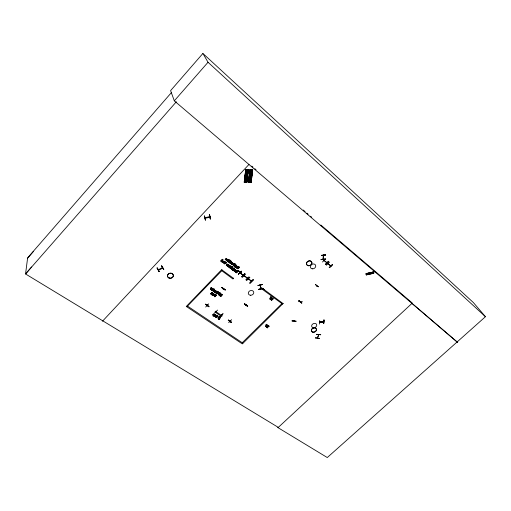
<?xml version="1.0" encoding="UTF-8"?>
<svg xmlns="http://www.w3.org/2000/svg" width="511" height="511" viewBox="0 0 511 511"><rect width="100%" height="100%" fill="white"/><g stroke="black" fill="none" stroke-linecap="round" stroke-linejoin="round"><path stroke-width="0.77" d="M260.578 288.638L260.782 288.632M265.956 326.388C267.56 323.437 267.662 327.257 265.905 326.254C267.093 323.667 268.077 326.452 265.944 326.331M271.673 297.849L270.785 298.935L270.178 298.935M270.198 298.986L271.526 297.772M267.809 327.308C267.783 325.303 270.051 326.408 267.885 326.51M219.034 318.398L219.513 317.433L220.356 317.587M235.597 271.795L237.251 270.53M319.675 320.486L319.599 324.095M323.821 319.943L323.693 323.546L324.038 319.995M323.719 323.527L324.063 320.001M233.003 264.168L232.479 264.902L231.822 264.315M219.302 318.557C218.868 316.45 220.963 318.698 220.42 317.561M237.021 268.186C236.797 266.646 238.726 268.192 238.944 267.234M301.816 302.997L298.865 300.634L301.688 303.157M321.023 259.333L321.074 259.671L325.347 258.943M321.33 255.506L325.686 254.874L321.342 255.283M323.303 255.098L323.041 258.962C323.112 259.064 323.738 258.93 323.035 258.687M323.597 255.302L323.399 255.743L323.399 255.391M323.354 259.154L323.457 255.085M162.543 267.783L158.218 269.693L158.602 269.527M158.774 269.629L158.672 269.342M267.528 326.491L267.579 327.532L266.57 327.027L267.604 327.851L267.79 326.58M248.646 279.153L248.129 278.795L251.316 281.146M260.048 284.966L260.208 285.611L260.291 285.157M260.891 288.811L260.329 285.227M300.347 301.956L300.334 301.337M237.321 268.205C237.264 266.94 239.059 268.69 239.25 267.362A0.779 0.664 -20 0 0 239.161 266.991L238.075 266.774L238.65 267.004M265.688 326.376L266.589 325.213L267.528 325.098M269.917 298.967L270.843 297.753L271.801 297.645M244.437 304.019C254.325 310.643 238.126 298.909 247.586 306.287L244.392 303.885L247.586 306.287M244.22 182.152L245.721 169.582L248.237 169.62L246.941 182.261L248.25 169.658M246.04 169.588L244.526 182.165M246.283 169.531L244.641 182.165L246.283 169.531L245.005 182.178M246.328 169.563L244.628 182.165M247.765 169.601L246.136 182.242L247.611 169.665L248.142 169.697M246.577 182.255L248.237 169.62L246.577 182.255L246.941 182.261M248.276 169.658L246.756 182.216L244.175 182.152M251.15 182.382L248.391 182.267L249.911 169.709L252.709 169.844L251.118 182.389L252.696 169.85M248.435 182.267L250.058 169.658L248.723 182.286L250.537 169.665L248.991 182.248M248.391 182.267L249.949 169.722M252.051 169.78L250.345 182.357L252.012 169.741L252.389 169.831L250.965 182.338L252.23 169.824M250.32 182.35L252.012 169.741M318.698 334.66L317.446 338.071L317.695 337.771M318.589 334.424L318.557 335.044L318.685 334.692M220.171 294.259C217.43 296.182 221.608 294.227 220.215 293.078C220.477 293.627 219.455 294.253 219.787 292.963M228.347 320.129L231.387 322.505L231.509 322.205M324.044 260.54L324.287 260.655M218.108 292.056L217.086 293.263L216.096 293.135L215.942 292.349L216.057 292.752M232.166 266.691L231.988 267.253M326.861 262.584L324.153 260.578M214.46 294.949L214.441 294.675A0.722 0.6 -16.1 0 0 214.294 294.304M237.494 266.729L236.746 267.79L235.66 267.291M292.132 320.997L296.22 321.227L292.183 320.831M219.794 295.46L220.778 294.125A0.92 0.773 -17 0 1 221.391 294.074L221.966 294.502M294.023 320.71L294.285 321.029L294.272 320.621M300.142 301.918L300.232 301.618M219.315 318.264L219.666 317.657L220.554 317.759M315.504 338.09L315.511 337.765L319.349 338.499M216.108 291.411C216.734 292.1 214.422 289.973 216.019 291.864M323.77 321.553L319.63 322.032L323.782 321.406M215.259 315.919L214.831 315.383L214.505 315.715L214.824 316.149L215.24 315.868M272.797 298.341C269.252 302.71 273.244 296.814 272.925 298.782C273.334 298.973 269.961 301.005 272.689 298.992M213.221 315L213.847 314.329L214.333 314.533M236.727 271.111L237.066 270.658L237.692 271.137L237.213 271.628L236.682 270.983M212.972 295.243C213.7 292.701 214.818 296.271 213.01 295.262M214.16 294.687L213.081 295.326M321.323 255.449L325.673 255.091M237.027 268.064C237.168 266.78 239.614 268.543 238.758 266.966M158.25 269.412C158.065 270.983 163.162 268.134 162.389 267.56M214.907 295.352C215.744 293.659 216.102 296.827 214.882 295.396M219.36 293.397C220.177 293.007 218.095 293.02 219.187 293.57L218.146 294.623L219.142 293.435L218.785 293.186M220.279 293.512L220.126 293.94M231.528 266.384C232.786 267.406 230.365 266.48 231.553 267.304L230.71 268.562C233.393 268.205 231.157 265.266 231.892 266.723M292.139 321.017L292.145 320.684M294.24 320.665L294.144 321.017M300.462 301.579L300.168 301.956M207.313 305.329L207.677 304.978M294.298 320.997L294.157 320.429M302.41 301.714L298.328 301.273M223.205 289.092C224.859 287.399 222.509 289.794 223.582 288.939L223.505 288.568M239.876 271.903L239.595 272.088M229.912 321.202L230.244 320.87M230.18 321.087L230.25 320.742M246.142 304.901C246.685 304.173 246.551 305.342 246.098 304.607M327.877 263.465L330.802 266.167L330.464 265.586M234.76 269.674L233.981 270.479A0.709 0.607 -19.3 0 1 233.501 270.498L233.214 270.357M262.054 288.6L262.226 288.996L262.475 288.434M316.833 334.443L320.767 334.692L316.788 334.303M317.472 337.848L318.832 334.718M237.468 266.883L236.702 267.662L235.756 267.406M267.662 325.43L265.976 326.644M300.609 301.343L300.468 301.918L300.193 301.324M214.422 294.815L213.713 295.716L212.832 295.537A0.715 0.6 -16 0 1 212.685 295.166L213.624 294.208M228.315 266.397L229.254 265.554A0.728 0.62 -18.8 0 1 229.72 265.611L229.861 265.694M316.507 285.898L316.788 285.758M207.147 305.591L207.083 305.361M219.819 295.275L220.822 294.259A0.92 0.773 -17 0 1 221.429 294.202L221.806 294.374M215.827 311.569L215.776 311.288M232.997 264.308L232.039 264.679M221.455 315.364L221.384 315.127M221.576 315.268L221.557 315.012M235.635 271.079L235.181 271.52L234.549 271.322M212.966 314.859L213.815 314.067L214.499 314.335M229.905 321.176L230.308 321.023M267.623 326.427L268.179 325.865L268.863 326.056M204.509 215.981L205.416 220.286L204.521 215.872M212.991 295.058L213.662 294.445L214.192 294.732M228.609 266.435C229.931 264.002 229.835 268.275 228.538 266.41M321.885 322.192L321.866 321.853L321.54 322.237M317.612 338.052L317.395 337.554M205.448 217.673L205.563 217.871M294.317 321.01L294.106 320.461M225.332 262.092L223.377 263.171C224.463 260.303 225.479 260.917 223.741 262.878M224.712 263.567L225.728 261.887M226.686 262.597L224.623 264.085L225.377 262.22M226.552 259.307C227.088 258.036 224.878 258.911 226.514 259.186M212.563 289.437C210.986 287.316 213.496 290.261 212.487 288.702M237.142 267.157C236.702 265.081 236.663 268.02 237.149 266.474M214.365 294.962L213.515 295.633L212.793 295.403A0.715 0.6 -16 0 1 212.646 295.032L213.585 294.074M272.963 298.462L272.931 298.833M237.334 268.058L238.822 268.02L239.295 267.489A0.779 0.664 -20 0 0 239.205 267.119L238.337 266.506M239.793 271.686L239.959 272.082L239.697 271.724M231.387 322.486L228.219 320.276M205.614 304.179C216.083 311.863 198.46 299.542 208.942 306.466M208.814 306.741L205.626 304.16M221.742 287.642L225.37 289.871L221.883 287.533M262.539 288.702L262.367 288.351M214.933 295.275L215.981 295.249M235.335 271.066L234.798 271.194M236.746 271.041L237.276 270.836M316.641 285.566L316.577 286.141L316.36 285.783M245.657 305.361L246.078 305.214L245.88 304.882M228.66 266.327L229.675 265.88M231.732 267.132L231.93 266.825M366.266 274.541L366.285 274.944L373.784 273.283L373.771 272.906L366.266 274.516L366.285 274.931M373.701 271.929L373.758 273.2M373.745 272.127L366.163 273.602M373.733 272.184L366.202 273.8L373.745 272.056M27.568 258.304L33.375 251.533M31.567 266.991L25.55 273.966L278.297 427.388L278.003 427.662L412.32 303.068L320.844 225.025M218.619 317.254L219.181 316.603L219.475 316.916L218.817 317.497M218.657 317.388L219.181 316.603M202.905 53.457L170.604 90.626L174.308 100.833L457.153 341.929L485.45 316.699L473.358 302.557L202.905 53.457L208.028 62.272L485.45 316.699M171.466 92.529L27.626 257.863L25.55 273.966L176.359 101.759M219.577 293.55C220.516 292.956 218.625 292.164 219.411 292.905M220.382 294.049L220.503 293.314M174.308 100.833L208.028 62.272M162.587 267.962L162.498 267.56M270.236 297.421L271.06 296.942L270.44 297.664M270.293 297.555L270.817 296.763M265.995 324.894L266.799 324.428L266.193 325.13M266.046 325.022L266.563 324.255M102.5 321.208L248.985 164.433M260.112 285.221L260.706 288.881M222.553 259.416L220.643 261.159L222.323 259.243M223.115 259.831L221.206 261.575L222.892 259.658M222.253 260.725L221.429 261.741M222.068 261.881L221.755 261.977L222.956 260.878L223.671 261.523M222.63 261.472C223.939 262.443 221.448 262.513 222.585 261.351M222.113 262.009C223.786 264.11 222.387 259.792 223.703 261.638M226.392 259.473C224.093 257.071 228.941 259.333 225.817 259.997C224.125 258.668 225.83 260.137 226.354 259.352M228.5 259.799L227.076 261.044C229.113 259.914 227.095 258.828 226.475 260.597L227.286 259.409L228.27 259.633M229.049 260.214L227.631 261.453L228.826 260.048M229.062 259.946L229.235 259.594L229.318 260.137M228.193 261.868L230.097 260.125L228.417 262.034L228.149 261.741M230.397 261.517L229.19 262.482L228.743 261.83M228.781 261.951L229.203 262.194L230.065 261.364L229.784 260.757M228.96 264.998L227.542 266.231C229.528 265.081 227.657 264.13 227.012 265.841L226.788 265.675C228.73 264.775 226.935 263.395 226.252 265.286L227.306 264.002L228.736 264.832M283.1 303.464L242.342 343.903L186.298 306.447L221.723 269.623M229.822 260.878L230.237 261.185L230.55 260.693M230.614 261.466L230.774 260.859M229.567 262.884L231.47 261.147L229.79 263.05L229.522 262.756M230.435 263.191L230.116 263.293L231.311 261.887L231.579 262.181C229.388 263.433 231.841 264.34 232.135 262.501M227.765 266.397L228.545 265.42M232.358 262.66L231.234 263.868L230.48 263.318M231.687 264.455L231.464 264.289C232.096 261.619 234.351 264.928 233.233 263.261M231.949 264.015C233.808 263.721 231.247 265.228 232.294 263.663M230.934 266.455L231.196 266.742L229.739 267.847C230.538 266.493 230.595 265.848 230.793 266.768M230.276 266.455L230.448 266.103M229.739 267.847L230.576 266.819L230.231 266.327M233.597 264.027L233.45 264.353L233.597 264.027C234.3 265.439 235.667 263.938 234.032 263.523L235.322 264.225L233.674 265.924C232.863 265.19 235.437 264.232 233.438 265.746M229.963 268.013L231.151 266.614M234.894 264.251L234.223 263.318M211.452 288.006L211.132 287.527L211.1 287.961M211.132 287.527C211.522 287.827 209.663 290.414 211.273 288.223M230.493 268.396L231.509 267.183L231.144 266.914M231.687 267.01L231.317 266.736M211.624 287.859L211.886 288.147L210.679 289.392L210.417 289.105M230.71 268.562L232.051 267.279M234.383 264.609L234.849 264.13M211.848 288.019L210.679 289.392M233.674 265.924L235.277 264.104M211.005 289.494L211.184 289.137L211.062 289.596M211.222 289.239C213.106 291.283 210.57 287.271 212.8 288.753M211.484 288.951L212.678 288.651M236.58 265.797L235.264 266.78L234.868 266.499M234.824 266.378L235.226 266.653L236.082 265.822L235.801 265.222L236.254 265.65L236.567 265.158L236.254 265.65M212.282 290.082C211.714 290.337 213.311 290.452 213.541 289.501C212.359 289.085 214.997 289.105 213.713 289.328M235.628 265.394L236.037 265.701L234.913 266.467M212.333 290.222L212.678 290.459L213.579 289.635L213.298 289.041M234.147 267.968L233.188 269.125L234.147 267.968L234.415 268.256L232.697 270.019C232.109 269.438 233.866 268.626 231.853 269.303L231.56 269.093L232.895 268.805L231.56 269.093M232.479 269.859L232.984 269.182L231.604 269.214M236.478 265.809L236.567 265.158M236.785 265.324L235.411 266.857L234.575 266.48M232.697 270.019L234.37 268.134M236.063 267.33C237.787 268.888 234.875 264.296 237.526 266.704M235.533 267.074L235.775 266.851L235.641 267.304M236.076 266.646L236.893 266.193L237.538 266.851M214.058 288.971L214.281 289.13C214.103 289.648 213.266 290.887 212.206 290.382M233.169 269.744C232.275 269.885 234.728 270.824 234.402 269.291M234.236 269.278L233.789 269.086L234.549 269.163M213.764 289.66L212.832 290.689L212.103 290.267M214.122 289.724L214.281 289.13M233.846 269.22L234.434 269.093M214.959 290.414L214.326 290.012L213.055 290.957L214.288 289.878L214.984 290.561M210.609 293.825L211.299 294.112L212.269 293.218L211.439 294.195L210.609 293.825L212.046 293.059C210.864 292.643 213.496 292.669 212.212 292.886M210.826 293.768L211.247 293.997L212.084 293.193L211.803 292.599M213.055 290.957L213.317 291.244L214.537 290.299M213.873 291.526C216.115 289.769 213.368 291.385 214.135 291.813L215.342 290.58L215.08 290.293M212.627 293.282L212.557 292.535M234.345 271.226C233.77 271.36 235.386 268.697 236.267 270.523L235.29 270.127L235.565 270.792M212.308 293.346L212.774 293.876L211.937 294.873L212.793 293.997L212.416 293.32L212.78 292.688M234.121 271.066L235.316 269.987L236.127 270.357M215.303 290.446L214.135 291.813M212.442 293.531L212.435 293.046M234.702 271.143L234.6 270.792C235.418 269.655 235.577 272.229 234.715 271.111M234.939 270.44L234.6 270.792M235.149 270.396L236.044 270.728M214.735 291.781C216.645 293.474 213.911 289.961 216.21 291.046C217.252 293.308 213.528 291.883 214.773 291.915M214.946 291.379L215.616 290.944L216.255 291.181M213.1 293.512L213.362 293.799L212.161 295.032L211.899 294.745M213.323 293.665L212.161 295.032M237.283 268.55L238.26 268.562L237.487 268.371M237.002 268.192L237.692 268.875L238.241 268.55M217.411 291.64C216.032 291.526 217.916 290.772 218.063 291.845M218.088 291.877C218.484 293.161 216.198 294.17 215.751 292.733L216 292.49M216.875 291.596L217.954 291.692M236.427 272.433L236.989 271.686L236.427 272.433L235.98 271.469L237.034 271.814M237.213 271.628L237.423 270.843M238.069 270.99L236.472 272.791L238.069 270.99L237.315 270.453M215.118 295.958C213.841 297.306 215.45 296.169 214.761 295.69M215.342 295.907L215.942 295.115M214.799 296.865C218.165 292.643 215.355 297.415 214.524 296.572M221.774 270.721L232.952 278.98L233.482 278.176M219.321 293.269L218.951 293.014M219.366 293.589C217.309 295.134 219.002 295.799 219.909 293.972M241.543 271.181L238.305 274.343L241.409 271.169M238.305 274.343L241.588 271.309M219.966 293.34L220.094 293.014M220.324 294.368L220.298 293.959M241.722 276.764C251.303 266.927 235.622 283.899 244.814 273.602M208.667 303.873L205.665 307.041M242.418 277.288L245.548 274.222M244.175 275.819L247.062 278.035M245.778 279.824L248.985 276.77M222.042 315.677L221.525 316.462L214.997 312.017L215.521 311.225M249.764 277.269L246.545 280.398L249.815 277.396M213.068 316.085L214.907 314.591L214.652 314.31M213.215 315.025C216.115 314.284 213.387 316.162 213.189 314.948M213.291 316.232L214.869 314.457M214.25 316.149C213.694 316.29 215.24 313.722 216.115 315.459L216.115 315.459M214.032 316.002L215.176 314.974L215.981 315.306M215.323 315.6L215.163 315.089L215.757 315.453M214.831 315.383L214.505 315.715M215.029 315.357L215.597 315.313M215.514 316.98L215.31 316.577L216 315.887L216.479 316.628C214.198 316.283 217.775 318.2 217.45 315.97M217.271 315.792L216.485 315.613L216.843 315.236A1.514 1.246 -16.2 0 1 217.379 315.453L217.699 315.875A0.971 0.798 -16.2 0 1 217.782 316.392L216.587 317.44L215.31 316.577M215.348 316.718L216 315.887M216.485 315.613L216.888 315.37A1.514 1.246 -16.2 0 1 217.418 315.587L217.584 315.721M215.674 316.775L216.083 316.36M216.479 316.628L216.626 316.309M250.122 283.024C259.875 273.034 243.108 290.376 252.983 279.651M239.959 272.044L239.64 272.344L239.48 271.941M207.236 305.08L207.434 305.616L207.511 304.863M241.562 273.168L238.247 270.6L241.537 273.027M225.083 289.986L221.748 287.489L225.198 290.044M214.563 313.09L217.577 310.068M219.276 318.749L219.117 319.445L218.197 318.41M219.117 319.445L219.34 319.222M222.968 313.671L219.966 316.679M219.986 316.782L223.007 313.805M282.513 304.045L262.092 289.117L262.609 288.332M228.647 322.665L231.636 319.701M260.949 287.444L264.232 289.603M271.06 299.567L271.398 299.906M271.737 300.436L270.894 299.727M322.479 262.002L325.686 258.924M326.816 262.59L326.983 262.941L326.676 262.379M328.777 261.46C325.718 262.507 323.214 267.879 328.758 261.44M325.494 264.462L328.547 261.21M329.486 262.137L326.325 265.241M330.502 265.65L330.751 266.148M267.604 327.851L267.821 327.634M329.212 267.54C335.242 261.236 331.626 266.333 329.314 267.681M329.282 267.662L332.591 264.698M315.389 284.64L318.232 286.805M278.265 427.362L277.965 427.637L327.276 457.543L457.153 341.929M227.012 259.473L227.695 259.198M211.445 288.824C213.445 289.296 211.433 290.331 211.196 289.143M236.031 266.518L236.938 267.196L236.165 267.394M214.907 291.244L215.821 291.89L214.824 291.909M232.269 263.293L232.863 263.076M218.778 317.363L219.475 316.916M270.383 297.536L271.06 296.942M266.142 324.996L266.799 324.428M205.601 218.069L205.575 217.75M236.452 266.64L237.117 266.531M211.861 288.945L212.435 288.779M215.316 291.372L216.108 291.385M223.307 288.536L223.499 288.824M245.868 305.15L245.772 305.527M157.005 268.039L159.042 271.711L159.253 271.475M162.434 267.783L162.159 268.141L162.089 267.694L162.236 268.103M300.5 301.88L300.123 301.394M223.78 262.999L225.773 262.009M224.757 263.695L226.731 262.718M315.536 284.474L318.442 286.773M221.621 315.472L221.493 315.019M161.789 265.899L163.833 269.565L161.559 265.88M250.927 182.299L250.499 182.318M246.11 182.235L246.474 182.248L247.931 169.684M223.722 288.415L223.384 288.766M262.456 288.574L262.213 288.721M243.242 274.95L243.364 275.257L240.176 272.874M244.003 275.563L247.215 277.875M246.973 277.914L246.819 277.831M321.853 322.243L321.866 321.892M229.209 265.426L228.296 266.544A0.728 0.62 -18.7 0 0 228.436 266.934L229.33 267.125L230.116 266.186A0.735 0.626 -18.8 0 0 229.976 265.797L229.675 265.484M210.621 218.874L209.504 214.646L210.328 218.836M158.589 269.508L158.551 269.278M158.391 269.827L158.18 269.495M258.029 285.668L262.373 284.467L257.998 285.464M260.182 285.56L260.201 284.934M258.579 289.315L262.98 288.415L258.655 289.609M258.623 289.443C268.026 287.559 260.042 288.402 258.655 289.616M373.739 271.89L366.195 273.557L366.246 274.784L373.707 273.11M366.176 273.934L373.758 272.293M366.195 274.311L366.227 273.526L366.246 273.953M248.269 278.712L251.418 280.98M328.164 264.034L327.762 263.574M251.201 280.814L251.022 280.929M240.291 273.2L240.01 272.619M209.734 216.562L209.804 216.766M319.65 322.55L323.757 321.987L319.656 322.537M319.643 322.716L323.744 322.173M246.245 182.197L247.624 169.671M246.008 169.595L246.193 169.601M250.422 169.741L249.164 182.299L248.57 182.235M321.068 259.447L325.418 259.032M209.695 216.773C199.533 218.325 208.609 218.682 209.625 216.549M209.318 217.054L209.293 216.632M216.836 291.462L217.718 291.832A0.683 0.575 -16.6 0 1 217.839 292.19L217.022 293.135L216.115 292.79M216.447 315.472C218.497 315.268 216.658 318.123 215.636 316.635M223.326 289.213L223.115 288.849M233.802 269.093L234.37 269.348M244.462 180.811L246.87 180.907M248.678 180.932L251.08 181.028M245.555 171.664L247.976 171.766M245.401 172.942L247.822 173.044M249.643 173.076L252.057 173.178M245.267 174.079L247.688 174.181M249.509 174.213L251.917 174.315M245.114 175.356L247.535 175.458M249.349 175.49L251.763 175.586M245.657 170.802L248.084 170.91M249.905 170.942L252.319 171.044M249.796 171.798L252.217 171.9M315.549 337.905L319.426 338.327M316.769 334.315L320.627 334.75M213.566 315.581C211.829 315.338 214.083 312.841 214.537 314.45M213.528 315.447L212.902 314.872M236.478 271.105L235.743 271.284L235.641 272.056M220.407 295.824C223.505 295.422 219.794 293.263 220.318 295.888M228.781 266.78L229.522 266.506L229.707 265.822M244.315 182.076L244.641 182.165M214.933 292.298L215.91 292.171L216.3 291.161M211.477 289.884L212.461 289.75L212.844 288.741M219.922 293.212L220.318 293.64M212.48 293.435L212.959 293.825M215.808 294.821L214.939 294.828L214.69 295.69M212.653 293.314L212.934 293.659M211.171 287.661L211.484 288.178M219.328 292.471L219.819 292.995M220.139 293.142L220.477 293.365M230.487 266.231L230.748 266.64M231.707 266.18L232.211 266.819M265.841 326.574C269.284 326.931 266.142 322.914 265.784 326.606M216.281 292.944L217.143 292.924L217.801 292.062A0.683 0.575 -16.6 0 0 217.673 291.704L217.577 291.615M220.279 295.754L221.186 295.856L221.8 294.738M214.039 294.125L214.333 294.432A0.722 0.6 -16.1 0 1 214.479 294.802M215.955 294.917C215.195 293.793 213.764 295.614 215.157 296.093M236.772 271.616L236.114 271.513L236.012 272.101M218.018 318.589L219.078 319.305M216.038 316.022L216.664 316.443M216.044 316.226L216.44 316.494M215.578 311.423L222.1 315.881M215.917 294.783L216.396 295.224M211.841 292.733L212.25 293.02M215.303 295.773L214.863 295.301M219.404 293.723L219.954 294.106M266.57 327.027L267.547 327.717M211.822 288.817L212.525 289.309M215.278 291.238L215.981 291.73M219.142 292.662L219.513 293.001M219.532 293.416L220.088 293.806M213.336 289.169L213.751 289.456M266.748 326.848L267.579 327.532M221.787 269.814L233.553 278.367M235.929 272.299L236.427 272.67M236.472 272.791L235.775 272.171M271.552 299.931L271.903 300.276M238.113 271.117L236.944 270.376L236.536 271.22M248.403 278.942L248.685 279.172M243.932 275.761L244.341 276.164L244.041 275.589M240.036 273.015L243.223 275.34L242.955 274.79M232.869 267.879L232.939 268.933M233.201 269.859L234.07 270.287L234.325 269.22M238.305 268.69L237.34 268.224M253.207 279.9L249.949 282.896M262.686 288.523L283.19 303.655M234.268 263.446L235.322 264.225M233.642 264.149L234.428 264.73M233.406 264.225L234.236 264.934M236.401 266.512L237.098 267.029M298.858 300.66L301.854 302.991M215.597 316.98L216.766 317.248L217.737 316.258A0.971 0.798 -16.2 0 0 217.66 315.734M330.885 265.982L328.03 263.702M214.812 292.337L214.422 291.787M211.356 289.916L210.966 289.36M214.99 315.223L215.438 315.721M214.869 315.523L215.208 315.836M251.776 166.101L252.99 167.135M254.81 168.687L256.017 169.722M303.272 210.034L305.093 211.586M306.907 213.138L308.12 214.173M310.541 216.236L311.755 217.271M219.947 295.818L221.295 295.958L222.093 294.681M411.987 303.381L457.696 342.542M273.13 299.063L272.874 298.705M265.892 326.708L265.663 326.363M235.105 270.274C236.555 270.843 234.805 272.555 234.447 271.073M234.504 269.035L234.805 269.802L234.025 270.606A0.709 0.607 -19.3 0 1 233.546 270.626L233.029 270.166M228.73 266.851L228.538 266.499M234.99 270.568L235.399 271.098M233.048 263.452L233.399 263.951M233.252 263.733L232.46 263.491L232.997 264.149M238.931 267.221L238.139 266.914M271.565 297.696C271.22 300.755 268.99 297.594 271.692 297.894M232.761 263.759L233.048 264.289M268.952 326.159L267.905 325.839L267.566 327.219M211.1 289.577C211.624 290.772 213.534 289.628 212.761 288.626M233.157 270.389L232.971 270.07M237.193 268.556L236.976 268.058M215.719 315.319L215.898 315.651M234.619 269.144L234.824 269.661M221.806 294.758C221.365 293.633 219.545 294.943 220.215 295.799M371.663 272.369L371.676 273.551M220.592 317.893L219.475 317.299L219.053 318.787M370.226 272.682L370.245 273.864M215.399 315.587L215.086 316.392L214.339 315.887M235.98 267.33L235.775 266.851M214.556 315.926L214.978 316.303L215.22 315.785M268.901 326.024L269.073 326.35M267.585 325.066L267.726 325.43M271.858 297.619L271.022 299.076L269.891 298.961M323.252 255.181L323.463 255.583M327.966 263.484L328.324 263.944M326.765 262.711L323.923 260.329M232 264.238L232.556 264.602L232.639 264.008M216.153 292.924L215.955 292.362M157.177 267.853L159.279 271.603M157.164 267.968L159.228 271.494M235.712 272.184L235.558 271.795M161.565 265.886L163.571 269.54M231.943 264.679L231.777 264.193M281.925 303.611L242.24 342.734M262.347 284.538L258.017 285.617M262.271 288.389L262.047 288.753M260.016 285.055L260.208 285.611M260.731 288.293L260.91 288.804M223.614 288.9L223.339 288.447M222.03 294.521C222.732 295.907 219.909 297.14 219.749 295.326M246.481 304.467L246.206 304.741M245.746 305.259L245.625 305.45M215.476 315.709L215.125 316.526L214.358 315.983M205.115 217.756L205.25 218.197L205.032 217.827M222.381 270.095L186.917 306.689M242.84 343.137L187.499 306.089M214.396 314.738L213.809 314.195L213.228 315.083M223.735 288.306L223.62 288.223M229.944 320.793L230.116 321.24L229.841 320.895M213.317 291.244L214.281 290.159L214.812 290.733M234.53 271.322L234.428 270.971M207.204 305.169L207.325 305.719M219.015 318.653L219.085 319.113M366.955 273.391L367.007 274.618M219.264 318.423L219.315 318.883M233.144 268.083L233.188 269.125M213.681 294.253A0.722 0.6 -16.1 0 1 214.147 294.304M213.643 294.119A0.722 0.6 -16.1 0 1 214.109 294.17M229.931 265.675A0.735 0.626 -18.8 0 1 230.071 266.059L229.286 267.004L228.391 266.806A0.728 0.62 -18.7 0 1 228.251 266.416M229.273 265.477A0.735 0.626 -18.8 0 1 229.739 265.535M370.296 273.161L370.909 273.098L370.296 273.161M272.005 297.996C269.61 302.308 269.278 295.614 272.005 297.996M245.81 169.505L244.309 182.114L245.855 169.543M231.521 322.326L228.328 320.014L231.553 322.339M209.331 214.69L210.372 218.951L209.331 214.69M372.934 272.095L372.979 273.321L372.934 272.095M372.43 272.203L372.474 273.436L372.43 272.203M370.992 272.516L371.037 273.749L370.992 272.516M312.278 268.818A2.798 2.319 -28.8 0 0 315.67 265.471A2.798 2.319 -28.8 0 0 311.205 264.909A2.798 2.319 -28.8 0 0 312.278 268.818M308.459 265.765A2.804 2.338 -28.6 0 0 311.857 262.405A2.804 2.338 -28.6 0 0 307.367 261.836A2.804 2.338 -28.6 0 0 308.459 265.765M308.408 265.669A2.798 2.331 -28.6 0 0 311.799 262.315A2.798 2.331 -28.6 0 0 307.315 261.747A2.798 2.331 -28.6 0 0 308.408 265.669M313.447 327.755A2.644 2.089 -25.5 0 0 316.667 324.67A2.644 2.089 -25.5 0 0 312.432 324.261A2.644 2.089 -25.5 0 0 313.447 327.755M313.192 332.259A2.638 2.07 -25.3 0 0 316.392 329.199A2.638 2.07 -25.3 0 0 312.176 328.797A2.638 2.07 -25.3 0 0 313.192 332.259M313.141 332.156A2.632 2.07 -25.3 0 0 316.341 329.097A2.632 2.07 -25.3 0 0 312.132 328.701A2.632 2.07 -25.3 0 0 313.141 332.156M169.16 278.099A2.945 2.517 -10.3 0 0 173.35 275.429A2.945 2.517 -10.3 0 0 168.771 273.755A2.945 2.517 -10.3 0 0 169.16 278.099M169.141 277.997A2.938 2.51 -10.2 0 0 173.325 275.327A2.938 2.51 -10.2 0 0 168.751 273.66A2.938 2.51 -10.2 0 0 169.141 277.997M250.377 295.237A2.785 2.319 -20.7 0 0 253.66 291.941A2.785 2.319 -20.7 0 0 249.068 291.436A2.785 2.319 -20.7 0 0 250.377 295.237"/></g></svg>
